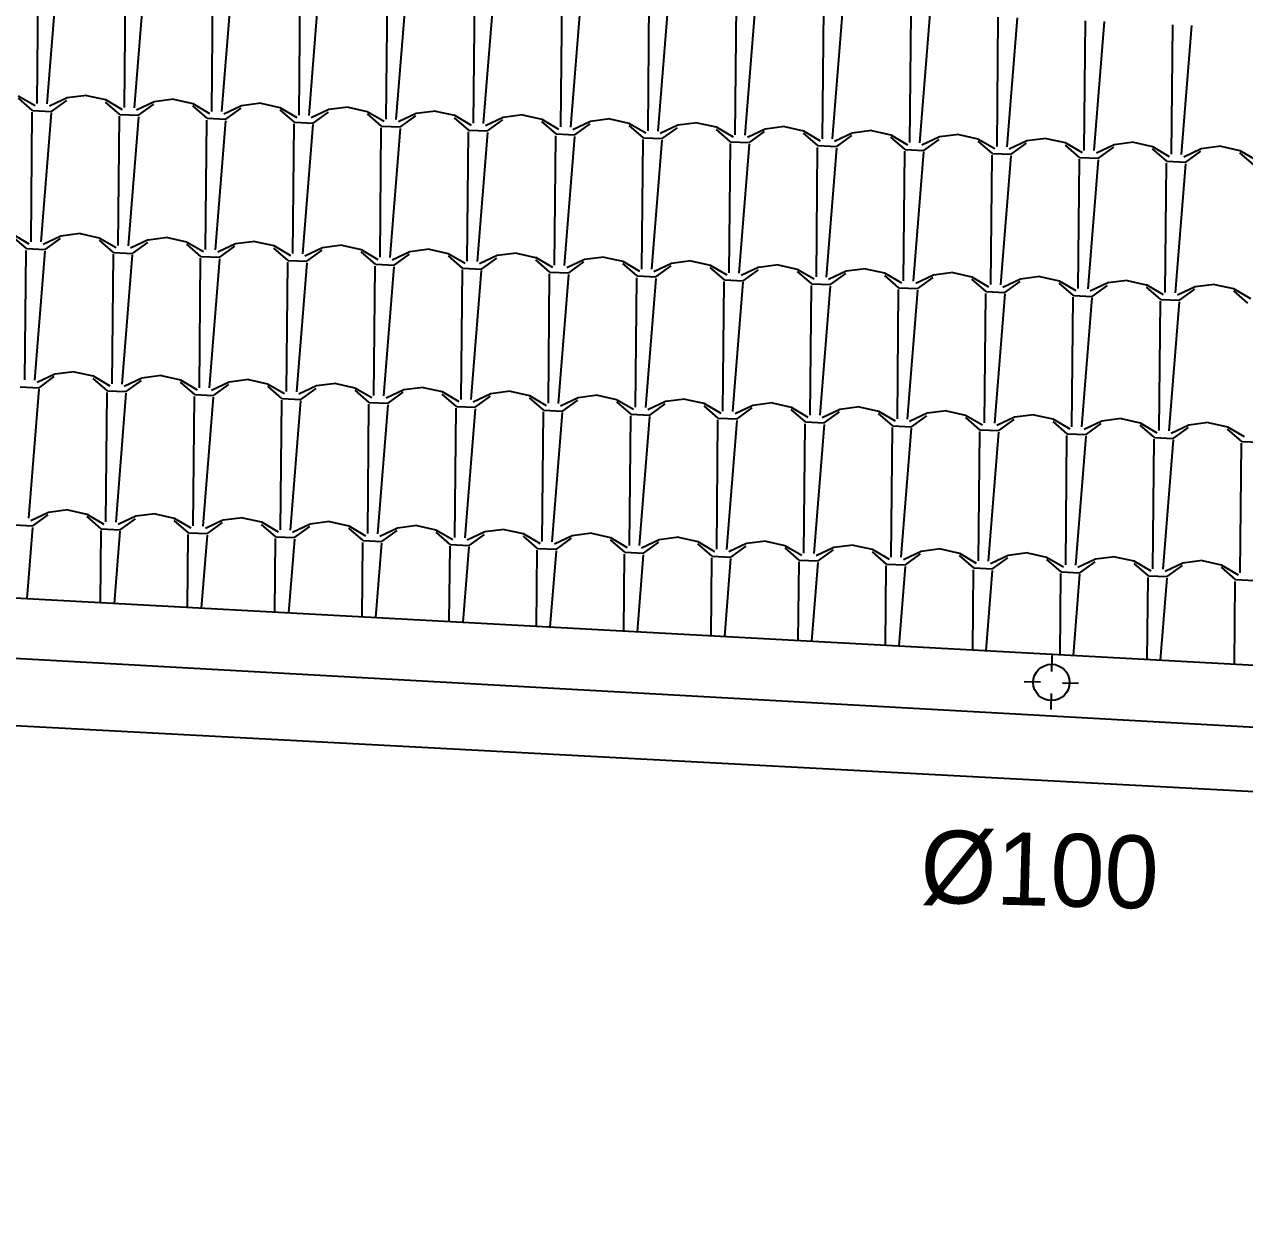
# Model space of a CAD drawing. Extents: x 1037 to 14540, y 1034 to 18285.
# Drawn here: x 7406 to 7741.3, y 1041.9 to 1369.2 of the extents above; entities that cross this region are included whole.
import ezdxf

# ---------------------------------------------------------------- set-up
doc = ezdxf.new("R2010")
doc.units = 0
doc.header["$LTSCALE"] = 100
doc.header["$MEASUREMENT"] = 0
doc.layers.get('0').update_dxf_attribs({"color": 240, "linetype": 'CONTINUOUS'})
for name, color, linetype in [('proiezioni', 252, 'CONTINUOUS'), ('retini copertura', 32, 'CONTINUOUS'), ('testi di progetto', 7, 'CONTINUOUS')]:
    doc.layers.add(name, color=color, linetype=linetype)
doc.styles.add('GREEKS', font='greeks')

# ---------------------------------------------------------------- blocks, each defined once
blk = doc.blocks.new('*X1853')
at = {"color": 0}
for p, q in [((20.7009, 13.4615), (20.7044, 13.8173)), ((20.7286, 13.4608), (20.7569, 13.8153)), ((20.9407, 13.4508), (20.9441, 13.8065)), ((20.9683, 13.45), (20.9967, 13.8046)), ((21.1805, 13.4401), (21.1839, 13.7958)), ((21.2081, 13.4393), (21.2364, 13.7939)), ((21.4202, 13.4293), (21.4236, 13.7851)), ((21.4479, 13.4286), (21.4762, 13.7832)), ((21.66, 13.4186), (21.6634, 13.7743)), ((21.6876, 13.4179), (21.716, 13.7725)), ((21.8997, 13.4079), (21.9032, 13.7636)), ((21.9274, 13.4071), (21.9557, 13.7617)), ((22.1395, 13.3971), (22.1429, 13.7529)), ((22.1671, 13.3964), (22.1955, 13.751)), ((22.3793, 13.3864), (22.3827, 13.7421)), ((22.4069, 13.3857), (22.4352, 13.7403)), ((22.619, 13.3757), (22.6224, 13.7314)), ((22.6466, 13.375), (22.675, 13.7296)), ((22.8588, 13.3649), (22.8622, 13.7207)), ((22.8864, 13.3643), (22.9148, 13.7189)), ((23.0985, 13.3542), (23.102, 13.7099)), ((23.1262, 13.3535), (23.1545, 13.7081)), ((23.3383, 13.3435), (23.3417, 13.6992)), ((23.3659, 13.3428), (23.3943, 13.6974)), ((23.578, 13.3327), (23.5815, 13.6885)), ((23.6057, 13.3321), (23.634, 13.6867)), ((23.8178, 13.322), (23.8212, 13.6777)), ((23.8454, 13.3214), (23.8738, 13.676)), ((20.6486, 13.4829), (20.6949, 13.4558)), ((20.836, 13.4838), (20.7828, 13.4769)), ((20.836, 13.4838), (20.8883, 13.4722)), ((20.6881, 13.4424), (20.6491, 13.4763)), ((20.7828, 13.4769), (20.7343, 13.454)), ((20.7398, 13.4401), (20.7818, 13.4703)), ((20.8883, 13.4722), (20.9346, 13.4451)), ((20.9279, 13.4317), (20.8888, 13.4655)), ((21.0225, 13.4662), (20.974, 13.4433)), ((20.9796, 13.4293), (21.0215, 13.4596)), ((21.0758, 13.4731), (21.0226, 13.4662)), ((21.0757, 13.4731), (21.1281, 13.4615)), ((21.1281, 13.4615), (21.1744, 13.4344)), ((21.1677, 13.4209), (21.1286, 13.4548)), ((21.2623, 13.4555), (21.2138, 13.4326)), ((21.2193, 13.4186), (21.2613, 13.4489)), ((21.3155, 13.4624), (21.2623, 13.4554)), ((21.3155, 13.4624), (21.3679, 13.4507)), ((21.3679, 13.4508), (21.4141, 13.4236)), ((21.5553, 13.4516), (21.5021, 13.4447)), ((21.5553, 13.4516), (21.6076, 13.44)), ((20.684, 13.0819), (20.6874, 13.4376)), ((20.6881, 13.4424), (20.7398, 13.4401)), ((20.7116, 13.0811), (20.7399, 13.4357)), ((20.9237, 13.0712), (20.9271, 13.4269)), ((20.9279, 13.4317), (20.9796, 13.4294)), ((20.9514, 13.0704), (20.9797, 13.425)), ((21.1635, 13.0605), (21.1669, 13.4162)), ((21.1677, 13.4209), (21.2193, 13.4186)), ((21.1911, 13.0597), (21.2195, 13.4143)), ((21.4074, 13.4102), (21.3683, 13.4441)), ((21.5021, 13.4447), (21.4536, 13.4219)), ((21.4591, 13.4079), (21.501, 13.4381)), ((21.6076, 13.44), (21.6539, 13.4129)), ((21.6472, 13.3995), (21.6081, 13.4334)), ((21.7418, 13.434), (21.6933, 13.4111)), ((21.6989, 13.3972), (21.7408, 13.4274)), ((21.795, 13.4409), (21.7418, 13.434)), ((21.795, 13.4409), (21.8474, 13.4293)), ((21.8474, 13.4293), (21.8937, 13.4022)), ((21.8869, 13.3888), (21.8479, 13.4226)), ((21.9816, 13.4233), (21.9331, 13.4004)), ((21.9386, 13.3864), (21.9806, 13.4167)), ((22.0348, 13.4302), (21.9816, 13.4232)), ((22.0348, 13.4302), (22.0871, 13.4185)), ((22.0871, 13.4186), (22.1334, 13.3914)), ((22.2213, 13.4126), (22.1728, 13.3897)), ((22.2746, 13.4194), (22.2214, 13.4125)), ((22.2745, 13.4195), (22.3269, 13.4078)), ((21.4032, 13.0497), (21.4067, 13.4054)), ((21.4074, 13.4102), (21.4591, 13.4079)), ((21.4309, 13.049), (21.4592, 13.4036)), ((21.643, 13.039), (21.6464, 13.3947)), ((21.6472, 13.3995), (21.6988, 13.3972)), ((21.6706, 13.0382), (21.699, 13.3928)), ((21.8827, 13.0283), (21.8862, 13.384)), ((21.8869, 13.3888), (21.9386, 13.3864)), ((21.9104, 13.0275), (21.9387, 13.3821)), ((22.1267, 13.378), (22.0876, 13.4119)), ((22.1784, 13.3757), (22.2203, 13.406)), ((22.3269, 13.4078), (22.3732, 13.3807)), ((22.3665, 13.3673), (22.3274, 13.4012)), ((22.4611, 13.4018), (22.4126, 13.3789)), ((22.4181, 13.365), (22.4601, 13.3952)), ((22.5143, 13.4087), (22.4611, 13.4018)), ((22.5143, 13.4087), (22.5667, 13.3971)), ((22.5667, 13.3971), (22.6129, 13.37)), ((22.6062, 13.3566), (22.5671, 13.3905)), ((22.7009, 13.3911), (22.6524, 13.3682)), ((22.6579, 13.3542), (22.6998, 13.3845)), ((22.7541, 13.398), (22.7009, 13.3911)), ((22.7541, 13.398), (22.8064, 13.3864)), ((22.8064, 13.3864), (22.8527, 13.3593)), ((22.846, 13.3458), (22.8069, 13.3797)), ((22.9406, 13.3804), (22.8921, 13.3575)), ((22.9938, 13.3873), (22.9406, 13.3803)), ((22.9938, 13.3873), (23.0462, 13.3756)), ((22.1225, 13.0175), (22.1259, 13.3732)), ((22.1267, 13.378), (22.1784, 13.3757)), ((22.1501, 13.0168), (22.1785, 13.3714)), ((22.3623, 13.0068), (22.3657, 13.3625)), ((22.3665, 13.3673), (22.4181, 13.365)), ((22.3899, 13.0061), (22.4183, 13.3607)), ((22.602, 12.9961), (22.6055, 13.3518)), ((22.6062, 13.3566), (22.6579, 13.3543)), ((22.6297, 12.9954), (22.658, 13.35)), ((22.846, 13.3458), (22.8976, 13.3435)), ((22.8977, 13.3435), (22.9396, 13.3738)), ((23.0462, 13.3757), (23.0924, 13.3485)), ((23.0857, 13.3351), (23.0467, 13.369)), ((23.1804, 13.3697), (23.1319, 13.3468)), ((23.1374, 13.3328), (23.1794, 13.363)), ((23.2336, 13.3765), (23.1804, 13.3696)), ((23.2336, 13.3766), (23.2859, 13.3649)), ((23.2859, 13.3649), (23.3322, 13.3378)), ((23.3255, 13.3244), (23.2864, 13.3583)), ((23.4201, 13.3589), (23.3716, 13.336)), ((23.3772, 13.3221), (23.4191, 13.3523)), ((23.4734, 13.3658), (23.4202, 13.3589)), ((23.4733, 13.3658), (23.5257, 13.3542)), ((23.5257, 13.3542), (23.572, 13.3271)), ((23.5653, 13.3137), (23.5262, 13.3475)), ((23.6599, 13.3482), (23.6114, 13.3253)), ((23.7131, 13.3551), (23.6599, 13.3481)), ((23.7131, 13.3551), (23.7655, 13.3435)), ((22.8418, 12.9853), (22.8452, 13.341)), ((22.8694, 12.9846), (22.8978, 13.3392)), ((23.0815, 12.9746), (23.085, 13.3303)), ((23.0857, 13.3351), (23.1374, 13.3328)), ((23.1092, 12.9739), (23.1375, 13.3285)), ((23.3213, 12.9639), (23.3247, 13.3196)), ((23.3255, 13.3244), (23.3772, 13.3221)), ((23.3489, 12.9632), (23.3773, 13.3178)), ((23.5653, 13.3137), (23.6169, 13.3113)), ((23.6169, 13.3113), (23.6589, 13.3416)), ((23.7655, 13.3435), (23.8117, 13.3164)), ((23.805, 13.3029), (23.7659, 13.3368)), ((23.8997, 13.3375), (23.8512, 13.3146)), ((23.8567, 13.3006), (23.8986, 13.3309)), ((23.9529, 13.3443), (23.8997, 13.3374)), ((23.9529, 13.3444), (24.0052, 13.3327)), ((24.0052, 13.3328), (24.0515, 13.3056)), ((24.0448, 13.2922), (24.0057, 13.3261)), ((23.5611, 12.9531), (23.5645, 13.3088)), ((23.5887, 12.9525), (23.617, 13.3071)), ((23.8008, 12.9424), (23.8042, 13.2981)), ((23.805, 13.3029), (23.8567, 13.3006)), ((23.8285, 12.9417), (23.8568, 13.2963)), ((20.6316, 13.1033), (20.6779, 13.0762)), ((20.6711, 13.0628), (20.6321, 13.0967)), ((20.7658, 13.0973), (20.7173, 13.0744)), ((20.7228, 13.0604), (20.7648, 13.0907)), ((20.819, 13.1042), (20.7658, 13.0973)), ((20.819, 13.1042), (20.8714, 13.0926)), ((20.8714, 13.0926), (20.9176, 13.0655)), ((20.9109, 13.052), (20.8718, 13.0859)), ((21.0056, 13.0866), (20.9571, 13.0637)), ((20.9626, 13.0497), (21.0045, 13.08)), ((21.0588, 13.0935), (21.0056, 13.0865)), ((21.0588, 13.0935), (21.1111, 13.0818)), ((21.1111, 13.0819), (21.1574, 13.0547)), ((21.2985, 13.0827), (21.2453, 13.0758)), ((21.2985, 13.0827), (21.3509, 13.0711)), ((20.667, 12.7023), (20.6704, 13.058)), ((20.6711, 13.0628), (20.7228, 13.0605)), ((20.6946, 12.7015), (20.723, 13.0561)), ((20.9067, 12.6916), (20.9102, 13.0473)), ((20.9109, 13.052), (20.9626, 13.0497)), ((20.9344, 12.6908), (20.9627, 13.0454)), ((21.1507, 13.0413), (21.1116, 13.0752)), ((21.2453, 13.0759), (21.1968, 13.053)), ((21.2023, 13.039), (21.2443, 13.0692)), ((21.3509, 13.0711), (21.3971, 13.044)), ((21.3904, 13.0306), (21.3514, 13.0645)), ((21.4851, 13.0651), (21.4366, 13.0422)), ((21.4421, 13.0283), (21.4841, 13.0585)), ((21.5383, 13.072), (21.4851, 13.0651)), ((21.5383, 13.072), (21.5906, 13.0604)), ((21.5906, 13.0604), (21.6369, 13.0333)), ((21.6302, 13.0199), (21.5911, 13.0537)), ((21.7248, 13.0544), (21.6763, 13.0315)), ((21.6819, 13.0175), (21.7238, 13.0478)), ((21.778, 13.0613), (21.7249, 13.0543)), ((21.778, 13.0613), (21.8304, 13.0496)), ((21.8304, 13.0497), (21.8767, 13.0226)), ((21.9646, 13.0437), (21.9161, 13.0208)), ((22.0178, 13.0505), (21.9646, 13.0436)), ((22.0178, 13.0506), (22.0702, 13.0389)), ((21.1465, 12.6808), (21.1499, 13.0365)), ((21.1507, 13.0413), (21.2023, 13.039)), ((21.1741, 12.6801), (21.2025, 13.0347)), ((21.3862, 12.6701), (21.3897, 13.0258)), ((21.3904, 13.0306), (21.4421, 13.0283)), ((21.4139, 12.6693), (21.4422, 13.0239)), ((21.626, 12.6594), (21.6294, 13.0151)), ((21.6302, 13.0199), (21.6819, 13.0175)), ((21.6536, 12.6586), (21.682, 13.0132)), ((21.8699, 13.0091), (21.8309, 13.043)), ((21.9216, 13.0068), (21.9636, 13.0371)), ((22.0702, 13.039), (22.1164, 13.0118)), ((22.1097, 12.9984), (22.0706, 13.0323)), ((22.2044, 13.0329), (22.1559, 13.0101)), ((22.1614, 12.9961), (22.2033, 13.0263)), ((22.2576, 13.0398), (22.2044, 13.0329)), ((22.2576, 13.0398), (22.3099, 13.0282)), ((22.3099, 13.0282), (22.3562, 13.0011)), ((22.3495, 12.9877), (22.3104, 13.0216)), ((22.4441, 13.0222), (22.3956, 12.9993)), ((22.4011, 12.9854), (22.4431, 13.0156)), ((22.4973, 13.0291), (22.4441, 13.0222)), ((22.4973, 13.0291), (22.5497, 13.0175)), ((22.5497, 13.0175), (22.5959, 12.9904)), ((22.5892, 12.977), (22.5502, 13.0108)), ((22.6839, 13.0115), (22.6354, 12.9886)), ((22.7371, 13.0184), (22.6839, 13.0114)), ((22.7371, 13.0184), (22.7894, 13.0067)), ((21.8658, 12.6486), (21.8692, 13.0043)), ((21.8699, 13.0091), (21.9216, 13.0068)), ((21.8934, 12.6479), (21.9218, 13.0025)), ((22.1055, 12.6379), (22.109, 12.9936)), ((22.1097, 12.9984), (22.1614, 12.9961)), ((22.1332, 12.6372), (22.1615, 12.9918)), ((22.3453, 12.6272), (22.3487, 12.9829)), ((22.3495, 12.9877), (22.4011, 12.9854)), ((22.3729, 12.6265), (22.4013, 12.9811)), ((22.5892, 12.977), (22.6409, 12.9746)), ((22.6409, 12.9746), (22.6829, 13.0049)), ((22.7894, 13.0068), (22.8357, 12.9796)), ((22.829, 12.9662), (22.7899, 13.0001)), ((22.9236, 13.0008), (22.8751, 12.9779)), ((22.8807, 12.9639), (22.9226, 12.9942)), ((22.9769, 13.0076), (22.9237, 13.0007)), ((22.9768, 13.0077), (23.0292, 12.996)), ((23.0292, 12.996), (23.0755, 12.9689)), ((23.0688, 12.9555), (23.0297, 12.9894)), ((23.1634, 12.99), (23.1149, 12.9671)), ((23.1204, 12.9532), (23.1624, 12.9834)), ((23.2166, 12.9969), (23.1634, 12.99)), ((23.2166, 12.9969), (23.269, 12.9853)), ((23.269, 12.9853), (23.3152, 12.9582)), ((23.3085, 12.9448), (23.2694, 12.9787)), ((23.4032, 12.9793), (23.3547, 12.9564)), ((23.4564, 12.9862), (23.4032, 12.9793)), ((23.4564, 12.9862), (23.5087, 12.9746)), ((22.585, 12.6164), (22.5885, 12.9721)), ((22.6127, 12.6157), (22.641, 12.9703)), ((22.8248, 12.6057), (22.8282, 12.9614)), ((22.829, 12.9662), (22.8807, 12.9639)), ((22.8524, 12.605), (22.8808, 12.9596)), ((23.0646, 12.595), (23.068, 12.9507)), ((23.0687, 12.9555), (23.1204, 12.9532)), ((23.0922, 12.5943), (23.1205, 12.9489)), ((23.3085, 12.9448), (23.3602, 12.9425)), ((23.3602, 12.9424), (23.4021, 12.9727)), ((23.5087, 12.9746), (23.555, 12.9475)), ((23.5483, 12.934), (23.5092, 12.9679)), ((23.6429, 12.9686), (23.5944, 12.9457)), ((23.6, 12.9317), (23.6419, 12.962)), ((23.6961, 12.9754), (23.6429, 12.9685)), ((23.6961, 12.9755), (23.7485, 12.9638)), ((23.7485, 12.9639), (23.7947, 12.9367)), ((23.788, 12.9233), (23.749, 12.9572)), ((23.8827, 12.9579), (23.8342, 12.935)), ((23.8397, 12.921), (23.8817, 12.9512)), ((23.9359, 12.9647), (23.8827, 12.9578)), ((23.9359, 12.9647), (23.9882, 12.9531)), ((23.9882, 12.9531), (24.0345, 12.926)), ((24.0278, 12.9126), (23.9887, 12.9465)), ((23.3043, 12.5842), (23.3077, 12.9399)), ((23.3319, 12.5836), (23.3603, 12.9382)), ((23.5441, 12.5735), (23.5475, 12.9292)), ((23.5483, 12.934), (23.5999, 12.9317)), ((23.5717, 12.5728), (23.6001, 12.9274)), ((23.7838, 12.5628), (23.7873, 12.9185)), ((23.788, 12.9233), (23.8397, 12.921)), ((23.8115, 12.5621), (23.8398, 12.9167)), ((20.7488, 12.7177), (20.7003, 12.6948)), ((20.7058, 12.6808), (20.7478, 12.7111)), ((20.802, 12.7246), (20.7488, 12.7176)), ((20.802, 12.7246), (20.8544, 12.7129)), ((20.8544, 12.713), (20.9006, 12.6858)), ((21.0418, 12.7138), (20.9886, 12.7069)), ((21.0418, 12.7139), (21.0941, 12.7022)), ((20.6542, 12.6831), (20.7058, 12.6808)), ((20.6776, 12.3219), (20.706, 12.6765)), ((20.8939, 12.6724), (20.8548, 12.7063)), ((20.9886, 12.707), (20.9401, 12.6841)), ((20.9456, 12.6701), (20.9875, 12.7004)), ((21.0941, 12.7022), (21.1404, 12.6751)), ((21.1337, 12.6617), (21.0946, 12.6956)), ((21.2283, 12.6962), (21.1798, 12.6733)), ((21.1854, 12.6594), (21.2273, 12.6896)), ((21.2815, 12.7031), (21.2284, 12.6962)), ((21.2815, 12.7031), (21.3339, 12.6915)), ((21.3339, 12.6915), (21.3802, 12.6644)), ((21.3734, 12.651), (21.3344, 12.6849)), ((21.4681, 12.6855), (21.4196, 12.6626)), ((21.4251, 12.6486), (21.4671, 12.6789)), ((21.5213, 12.6924), (21.4681, 12.6855)), ((21.5213, 12.6924), (21.5736, 12.6808)), ((21.5737, 12.6808), (21.6199, 12.6537)), ((21.7079, 12.6748), (21.6593, 12.6519)), ((21.7611, 12.6816), (21.7079, 12.6747)), ((21.7611, 12.6817), (21.8134, 12.67)), ((20.8897, 12.3119), (20.8932, 12.6677)), ((20.8939, 12.6724), (20.9456, 12.6701)), ((20.9174, 12.3112), (20.9457, 12.6658)), ((21.1295, 12.3012), (21.1329, 12.6569)), ((21.1337, 12.6617), (21.1853, 12.6594)), ((21.1571, 12.3004), (21.1855, 12.655)), ((21.3693, 12.2905), (21.3727, 12.6462)), ((21.3734, 12.651), (21.4251, 12.6487)), ((21.3969, 12.2897), (21.4253, 12.6443)), ((21.6132, 12.6402), (21.5741, 12.6741)), ((21.6649, 12.6379), (21.7068, 12.6682)), ((21.8134, 12.6701), (21.8597, 12.6429)), ((21.853, 12.6295), (21.8139, 12.6634)), ((21.9476, 12.6641), (21.8991, 12.6412)), ((21.9046, 12.6272), (21.9466, 12.6574)), ((22.0008, 12.6709), (21.9476, 12.664)), ((22.0008, 12.6709), (22.0532, 12.6593)), ((22.0532, 12.6593), (22.0994, 12.6322)), ((22.0927, 12.6188), (22.0536, 12.6527)), ((22.1874, 12.6533), (22.1389, 12.6304)), ((22.1444, 12.6165), (22.1863, 12.6467)), ((22.2406, 12.6602), (22.1874, 12.6533)), ((22.2406, 12.6602), (22.2929, 12.6486)), ((22.2929, 12.6486), (22.3392, 12.6215)), ((22.3325, 12.6081), (22.2934, 12.6419)), ((22.4271, 12.6426), (22.3786, 12.6197)), ((22.4803, 12.6495), (22.4272, 12.6425)), ((22.4803, 12.6495), (22.5327, 12.6378)), ((21.609, 12.2797), (21.6125, 12.6355)), ((21.6132, 12.6402), (21.6649, 12.6379)), ((21.6367, 12.279), (21.665, 12.6336)), ((21.8488, 12.269), (21.8522, 12.6247)), ((21.853, 12.6295), (21.9046, 12.6272)), ((21.8764, 12.2683), (21.9048, 12.6229)), ((22.0885, 12.2583), (22.092, 12.614)), ((22.0927, 12.6188), (22.1444, 12.6165)), ((22.1162, 12.2576), (22.1445, 12.6122)), ((22.3325, 12.6081), (22.3841, 12.6057)), ((22.3842, 12.6057), (22.4261, 12.636)), ((22.5327, 12.6379), (22.579, 12.6108)), ((22.5722, 12.5973), (22.5332, 12.6312)), ((22.6669, 12.6319), (22.6184, 12.609)), ((22.6239, 12.595), (22.6659, 12.6253)), ((22.7201, 12.6387), (22.6669, 12.6318)), ((22.7201, 12.6388), (22.7725, 12.6271)), ((22.7725, 12.6272), (22.8187, 12.6)), ((22.812, 12.5866), (22.7729, 12.6205)), ((22.9067, 12.6211), (22.8581, 12.5983)), ((22.8637, 12.5843), (22.9056, 12.6145)), ((22.9599, 12.628), (22.9067, 12.6211)), ((22.9599, 12.628), (23.0122, 12.6164)), ((23.0122, 12.6164), (23.0585, 12.5893)), ((23.0518, 12.5759), (23.0127, 12.6098)), ((23.1464, 12.6104), (23.0979, 12.5875)), ((23.1996, 12.6173), (23.1464, 12.6104)), ((23.1996, 12.6173), (23.252, 12.6057)), ((22.3283, 12.2475), (22.3317, 12.6033)), ((22.3559, 12.2468), (22.3843, 12.6014)), ((22.5681, 12.2368), (22.5715, 12.5925)), ((22.5722, 12.5973), (22.6239, 12.595)), ((22.5957, 12.2361), (22.624, 12.5907)), ((22.8078, 12.2261), (22.8112, 12.5818)), ((22.812, 12.5866), (22.8637, 12.5843)), ((22.8354, 12.2254), (22.8638, 12.58)), ((23.0518, 12.5759), (23.1034, 12.5736)), ((23.1034, 12.5735), (23.1454, 12.6038)), ((23.252, 12.6057), (23.2982, 12.5786)), ((23.2915, 12.5652), (23.2525, 12.599)), ((23.3862, 12.5997), (23.3377, 12.5768)), ((23.3432, 12.5628), (23.3852, 12.5931)), ((23.4394, 12.6066), (23.3862, 12.5996)), ((23.4394, 12.6066), (23.4917, 12.5949)), ((23.4917, 12.595), (23.538, 12.5678)), ((23.5313, 12.5544), (23.4922, 12.5883)), ((23.6259, 12.589), (23.5774, 12.5661)), ((23.583, 12.5521), (23.6249, 12.5824)), ((23.6791, 12.5958), (23.626, 12.5889)), ((23.6791, 12.5958), (23.7315, 12.5842)), ((23.7315, 12.5842), (23.7778, 12.5571)), ((23.771, 12.5437), (23.732, 12.5776)), ((23.8657, 12.5782), (23.8172, 12.5553)), ((23.9189, 12.5851), (23.8657, 12.5782)), ((23.9189, 12.5851), (23.9713, 12.5735)), ((23.0476, 12.2153), (23.051, 12.5711)), ((23.0752, 12.2147), (23.1036, 12.5693)), ((23.2873, 12.2046), (23.2908, 12.5603)), ((23.2915, 12.5651), (23.3432, 12.5628)), ((23.315, 12.2039), (23.3433, 12.5585)), ((23.5271, 12.1939), (23.5305, 12.5496)), ((23.5313, 12.5544), (23.583, 12.5521)), ((23.5547, 12.1932), (23.5831, 12.5478)), ((23.771, 12.5437), (23.8227, 12.5414)), ((23.8227, 12.5414), (23.8647, 12.5716)), ((23.9713, 12.5735), (24.0175, 12.5464)), ((24.0108, 12.533), (23.9717, 12.5669)), ((23.7668, 12.1831), (23.7703, 12.5389)), ((23.7945, 12.1825), (23.8228, 12.5371)), ((24.0066, 12.1724), (24.01, 12.5281)), ((24.0108, 12.533), (24.0625, 12.5307)), ((20.785, 12.3449), (20.7319, 12.338)), ((20.785, 12.345), (20.8374, 12.3333)), ((20.7318, 12.3381), (20.6833, 12.3152)), ((20.6889, 12.3012), (20.7308, 12.3315)), ((20.8374, 12.3334), (20.8837, 12.3062)), ((20.8769, 12.2928), (20.8379, 12.3267)), ((20.9716, 12.3273), (20.9231, 12.3044)), ((20.9286, 12.2905), (20.9706, 12.3207)), ((21.0248, 12.3342), (20.9716, 12.3273)), ((21.0248, 12.3342), (21.0771, 12.3226)), ((21.0772, 12.3226), (21.1234, 12.2955)), ((21.1167, 12.2821), (21.0776, 12.316)), ((21.2113, 12.3166), (21.1628, 12.2937)), ((21.1684, 12.2797), (21.2103, 12.31)), ((21.2646, 12.3235), (21.2114, 12.3166)), ((21.2645, 12.3235), (21.3169, 12.3119)), ((21.3169, 12.3119), (21.3632, 12.2848)), ((21.4511, 12.3059), (21.4026, 12.283)), ((21.5043, 12.3128), (21.4511, 12.3058)), ((21.5043, 12.3128), (21.5567, 12.3011)), ((20.6372, 12.3035), (20.6888, 12.3012)), ((20.6733, 12.1012), (20.689, 12.2969)), ((20.8743, 12.0903), (20.8762, 12.288)), ((20.8769, 12.2928), (20.9286, 12.2905)), ((20.9129, 12.0882), (20.9287, 12.2861)), ((21.114, 12.0773), (21.116, 12.2773)), ((21.1167, 12.2821), (21.1684, 12.2798)), ((21.1525, 12.0752), (21.1685, 12.2754)), ((21.3565, 12.2713), (21.3174, 12.3052)), ((21.4081, 12.269), (21.4501, 12.2993)), ((21.5567, 12.3012), (21.6029, 12.274)), ((21.5962, 12.2606), (21.5571, 12.2945)), ((21.6909, 12.2952), (21.6424, 12.2723)), ((21.6479, 12.2583), (21.6898, 12.2886)), ((21.7441, 12.302), (21.6909, 12.2951)), ((21.7441, 12.302), (21.7964, 12.2904)), ((21.7964, 12.2904), (21.8427, 12.2633)), ((21.836, 12.2499), (21.7969, 12.2838)), ((21.9306, 12.2844), (21.8821, 12.2615)), ((21.8877, 12.2476), (21.9296, 12.2778)), ((21.9838, 12.2913), (21.9307, 12.2844)), ((21.9838, 12.2913), (22.0362, 12.2797)), ((22.0362, 12.2797), (22.0825, 12.2526)), ((22.0757, 12.2392), (22.0367, 12.273)), ((22.1704, 12.2737), (22.1219, 12.2508)), ((22.2236, 12.2806), (22.1704, 12.2736)), ((22.2236, 12.2806), (22.2759, 12.2689)), ((21.3538, 12.0643), (21.3557, 12.2666)), ((21.3565, 12.2713), (21.4081, 12.269)), ((21.3921, 12.0622), (21.4083, 12.2647)), ((21.5935, 12.0513), (21.5955, 12.2558)), ((21.5962, 12.2606), (21.6479, 12.2583)), ((21.6317, 12.0492), (21.648, 12.254)), ((21.8332, 12.0383), (21.8352, 12.2451)), ((21.836, 12.2499), (21.8876, 12.2476)), ((21.8712, 12.0362), (21.8878, 12.2433)), ((22.0757, 12.2392), (22.1274, 12.2369)), ((22.1274, 12.2368), (22.1694, 12.2671)), ((22.2759, 12.269), (22.3222, 12.2419)), ((22.3155, 12.2284), (22.2764, 12.2623)), ((22.4101, 12.263), (22.3616, 12.2401)), ((22.3672, 12.2261), (22.4091, 12.2564)), ((22.4634, 12.2698), (22.4102, 12.2629)), ((22.4633, 12.2699), (22.5157, 12.2582)), ((22.5157, 12.2583), (22.562, 12.2311)), ((22.5553, 12.2177), (22.5162, 12.2516)), ((22.6499, 12.2522), (22.6014, 12.2294)), ((22.6069, 12.2154), (22.6489, 12.2456)), ((22.7031, 12.2591), (22.6499, 12.2522)), ((22.7031, 12.2591), (22.7555, 12.2475)), ((22.7555, 12.2475), (22.8017, 12.2204)), ((22.795, 12.207), (22.7559, 12.2409)), ((22.8897, 12.2415), (22.8412, 12.2186)), ((22.9429, 12.2484), (22.8897, 12.2415)), ((22.9429, 12.2484), (22.9952, 12.2368)), ((22.073, 12.0252), (22.075, 12.2344)), ((22.1108, 12.0232), (22.1275, 12.2325)), ((22.3127, 12.0122), (22.3147, 12.2236)), ((22.3155, 12.2284), (22.3672, 12.2261)), ((22.3504, 12.0102), (22.3673, 12.2218)), ((22.5524, 11.9992), (22.5545, 12.2129)), ((22.5553, 12.2177), (22.6069, 12.2154)), ((22.59, 11.9972), (22.6071, 12.2111)), ((22.795, 12.207), (22.8467, 12.2047)), ((22.8467, 12.2047), (22.8886, 12.2349)), ((22.9952, 12.2368), (23.0415, 12.2097)), ((23.0348, 12.1963), (22.9957, 12.2301)), ((23.1294, 12.2308), (23.0809, 12.2079)), ((23.0865, 12.1939), (23.1284, 12.2242)), ((23.1826, 12.2377), (23.1295, 12.2307)), ((23.1826, 12.2377), (23.235, 12.226)), ((23.235, 12.2261), (23.2813, 12.1989)), ((23.2745, 12.1855), (23.2355, 12.2194)), ((23.3692, 12.2201), (23.3207, 12.1972)), ((23.3262, 12.1832), (23.3682, 12.2135)), ((23.4224, 12.2269), (23.3692, 12.22)), ((23.4224, 12.227), (23.4747, 12.2153)), ((23.4747, 12.2154), (23.521, 12.1882)), ((23.5143, 12.1748), (23.4752, 12.2087)), ((23.6089, 12.2093), (23.5604, 12.1864)), ((23.6622, 12.2162), (23.609, 12.2093)), ((23.6621, 12.2162), (23.7145, 12.2046)), ((23.9019, 12.2055), (23.8487, 12.1986)), ((23.9019, 12.2055), (23.9543, 12.1939)), ((22.7922, 11.9862), (22.7943, 12.2022)), ((22.8295, 11.9842), (22.8468, 12.2004)), ((23.0319, 11.9732), (23.034, 12.1914)), ((23.0348, 12.1963), (23.0864, 12.1939)), ((23.0691, 11.9711), (23.0866, 12.1896)), ((23.2716, 11.9601), (23.2738, 12.1807)), ((23.2745, 12.1855), (23.3262, 12.1832)), ((23.3087, 11.9581), (23.3263, 12.1789)), ((23.5143, 12.1748), (23.566, 12.1725)), ((23.566, 12.1725), (23.6079, 12.2027)), ((23.7145, 12.2046), (23.7608, 12.1775)), ((23.7541, 12.1641), (23.715, 12.198)), ((23.8487, 12.1986), (23.8002, 12.1757)), ((23.8057, 12.1617), (23.8477, 12.192)), ((23.9543, 12.1939), (24.0005, 12.1668)), ((23.9938, 12.1533), (23.9547, 12.1872)), ((23.5114, 11.9471), (23.5135, 12.17)), ((23.5483, 11.9451), (23.5661, 12.1682)), ((23.7511, 11.9341), (23.7533, 12.1592)), ((23.7541, 12.1641), (23.8057, 12.1618)), ((23.7878, 11.9321), (23.8058, 12.1575)), ((23.9908, 11.9211), (23.993, 12.1485)), ((23.9938, 12.1533), (24.0455, 12.151))]:
    blk.add_line(p, q, dxfattribs=at)

msp = doc.modelspace()

# ---------------------------------------------------------------- linework, layer by layer
at = {"layer": 'proiezioni'}
for p, q in [((5921.26, 1292.09), (9882.84, 1076.95)), ((5901.39, 1278.68), (9897.54, 1056.13)), ((9929.07, 1041.89), (5880.03, 1257.57))]:
    msp.add_line(p, q, dxfattribs=at)
at = {"layer": 'testi di progetto'}
for p, q in [((7688.27, 1191.38), (7688.39, 1195.83)), ((7685.19, 1188.46), (7680.74, 1188.58)), ((7691.19, 1188.3), (7695.64, 1188.18)), ((7688.11, 1185.38), (7687.99, 1180.93))]:
    msp.add_line(p, q, dxfattribs=at)
msp.add_circle((7688.19, 1188.38), 5, dxfattribs=at)

# ---------------------------------------------------------------- block references
at = {"layer": 'retini copertura', "xscale": 100, "yscale": 100, "zscale": 100}
msp.add_blockref('*X1853', (5339.41, 1.3), dxfattribs=at)

# ---------------------------------------------------------------- texts
at = {"layer": 'testi di progetto', "style": 'GREEKS'}
msp.add_text('%%C100', height=20, rotation=358.4504, dxfattribs=at).set_placement((7651.99, 1127.93))

doc.saveas('drawing.dxf')
